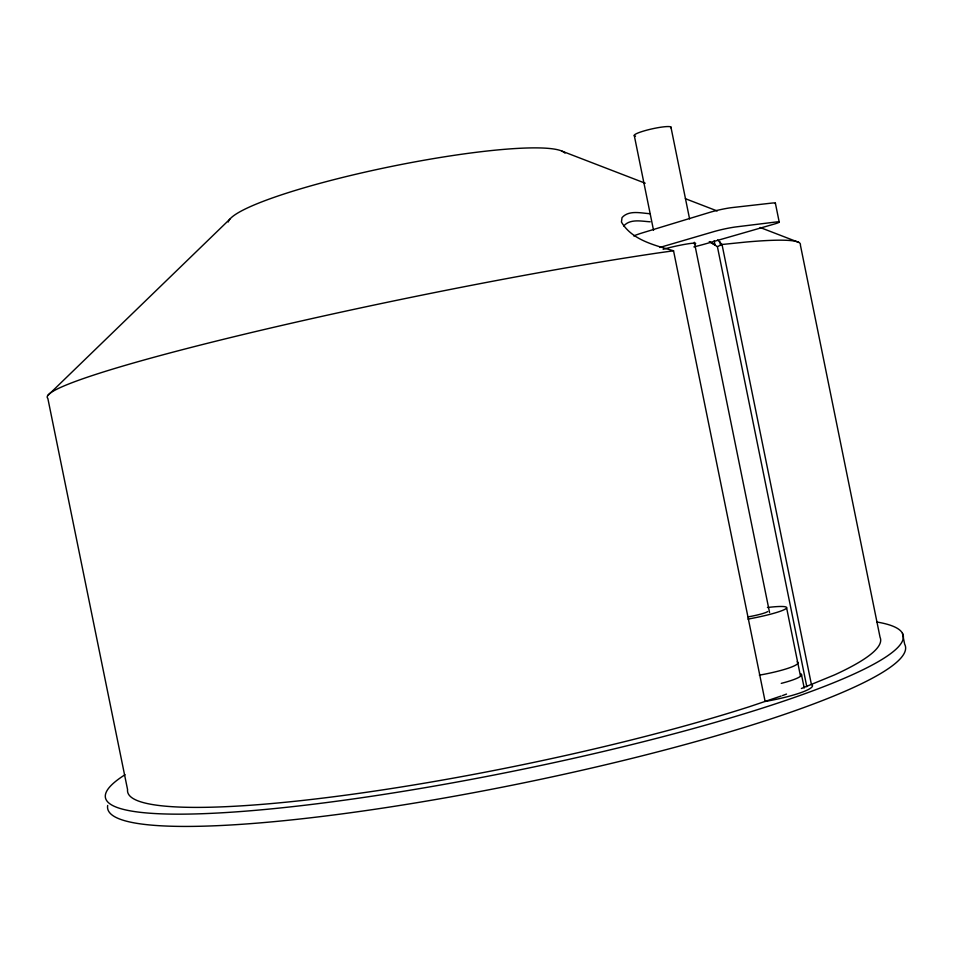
<?xml version="1.0" encoding="UTF-8"?>
<svg xmlns="http://www.w3.org/2000/svg" width="953" height="953" viewBox="0 0 953 953"><rect width="100%" height="100%" fill="white"/><g stroke="black" fill="none" stroke-linecap="round" stroke-linejoin="round"><path stroke-width="1.43" d="M47.65 395.662L229.852 219.166M623.738 225.98C630.243 218.523 641.548 221.31 650.22 221.799M709.258 241.562L717.395 246.624L722.017 244.492L746.497 242.002A384.285 25.469 -11.5 0 1 800.365 244.921L880.06 637.283A384.154 52.081 -11.5 0 1 834.447 674.938L801.39 688.507M782.484 695.583L786.535 694.07M781.138 696.035L749.594 706.649A384.154 52.081 -11.5 0 1 344.081 795.386A384.154 52.081 -11.5 0 1 127.571 789.596L47.841 398.402A384.285 25.469 -11.5 0 1 249.912 332.907A384.285 25.469 -11.5 0 1 657.415 253.057L673.545 250.782L765.116 701.432L768.726 700.824A47.447 7.183 -10.3 0 0 812.301 685.147L811.456 684.707L722.017 244.492L717.657 239.977M659.774 247.47L714.035 231.567A15.832 1.275 -12.2 0 1 736.014 226.909L775.492 222.061A15.582 1.215 -12.3 0 1 773.979 224.146L706.626 243.539A44.064 3.395 -12.1 0 1 693.879 246.91M649.97 213.698C640.892 213.162 628.968 209.839 622.035 217.594L621.439 222.025C631.827 240.037 654.878 245.326 673.545 250.782M562.151 151.205L645.217 183.214M685.362 198.689L717.192 210.958M760.113 227.493L798.864 242.431M710.402 242.205L715 244.814L714.178 240.764M902.431 633.245L904.647 644.157A407.05 57.597 -11.5 0 1 515.12 784.617A407.05 57.597 -11.5 0 1 107.689 805.44M775.373 203.132L779.197 222.001M719.813 241.609L720.587 245.421M717.395 246.624L806.81 686.72M801.556 675.01L804.201 687.995M786.63 607.931L800.437 675.903M670.936 127.106L689.591 218.952M694.332 242.276L769.571 612.576M634.317 135.719L653.544 230.34M767.689 611.552A18.881 2.085 -10.6 0 1 748.081 616.889M767.439 607.514A37.763 4.181 -10.6 0 1 785.32 609.074A37.763 4.181 -10.6 0 1 747.95 619.105M797.089 661.906A37.763 5.242 -10.4 0 1 759.338 675.153M775.087 203.561A15.582 1.37 -12.4 0 0 771.644 203.108L732.095 207.587A15.832 1.429 -12.3 0 0 710.104 212.269L643.144 232.639A44.064 3.812 -12.2 0 0 633.733 235.939M663.157 249.352A18.881 1.453 -12.1 0 1 686.696 244.028A18.881 1.453 -12.1 0 1 694.415 244.194M228.267 222.001A172.267 23.36 -11.5 0 1 391.135 166.513A172.267 23.36 -11.5 0 1 564.974 153.147M876.939 622.023A407.05 55.31 -11.5 0 1 514.358 770.977A407.05 55.31 -11.5 0 1 125.046 774.729M635.532 136.124A18.881 2.573 -12.6 0 1 650.458 129.239A18.881 2.573 -12.6 0 1 670.817 127.821M800.687 673.723A37.751 5.468 -10.4 0 1 781.257 683.372"/></g></svg>
